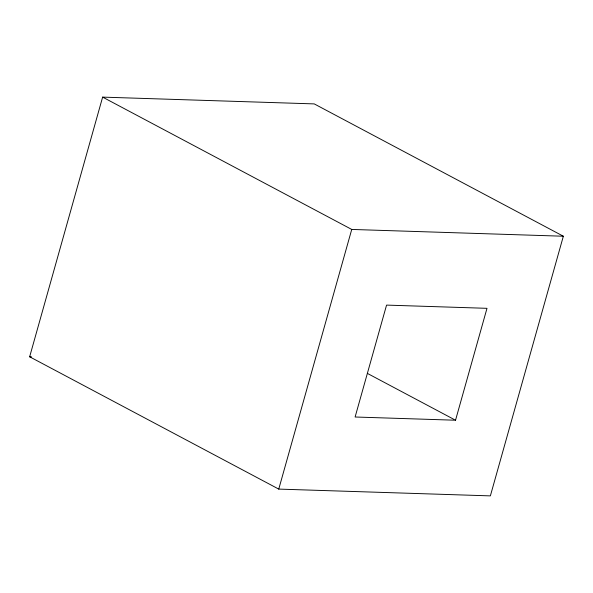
<?xml version="1.0" encoding="UTF-8"?>
<svg xmlns="http://www.w3.org/2000/svg" width="593" height="593" viewBox="0 0 593 593"><rect width="100%" height="100%" fill="white"/><g stroke="black" fill="none" stroke-linecap="round" stroke-linejoin="round"><path stroke-width="0.89" d="M29.65 356.771L102.633 97.119L314.246 103.901L563.35 236.229L490.367 495.881L278.754 489.099L29.65 356.771L31.496 356.83M278.754 489.099L351.738 229.439L563.35 236.229M455.535 420.222L486.994 308.323L386.562 305.099L355.111 417.005L455.535 420.222L367.334 373.368M102.633 97.119L351.738 229.439"/></g></svg>
